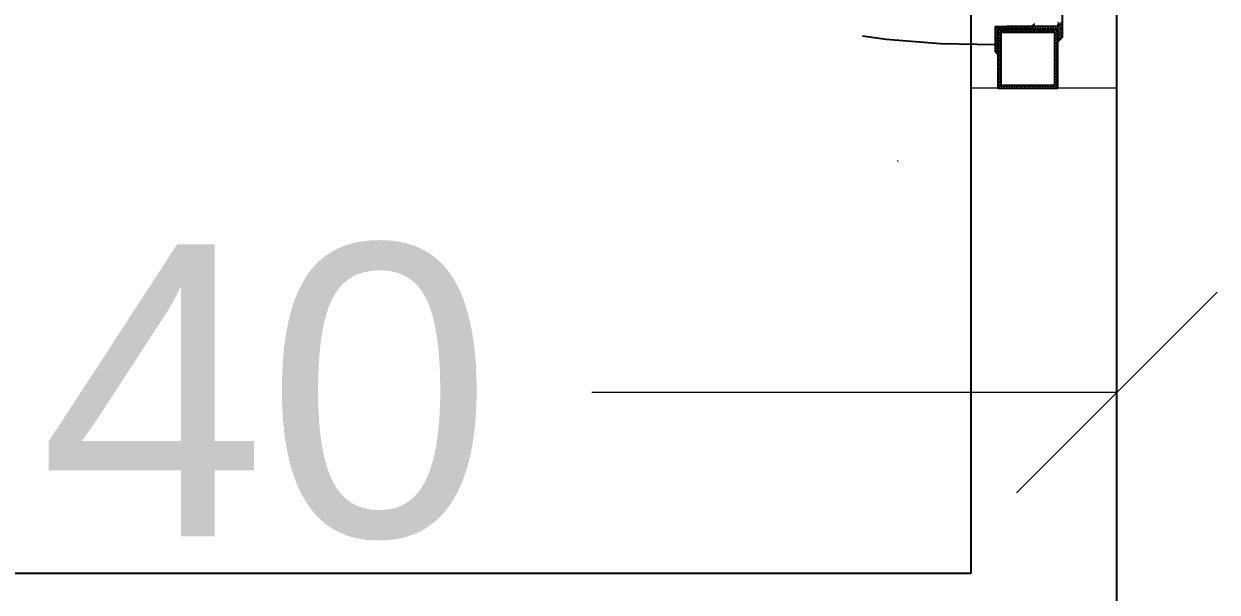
# Model space of a CAD drawing. Header units: metres. Extents: x -355 to 973, y -73 to 238.
# Drawn here: x -303.946 to -303.128, y 101.192 to 101.581 of the extents above; entities that cross this region are included whole.
import ezdxf

# ---------------------------------------------------------------- set-up
doc = ezdxf.new("R2010")
doc.units = ezdxf.units.M
doc.header["$LTSCALE"] = 3
doc.header["$MEASUREMENT"] = 0
doc.linetypes.add('ACAD_ISO02W100', pattern=[15, 12, -3])
doc.linetypes.add('HIDDEN2', pattern=[0.1875, 0.125, -0.0625])
doc.layers.add('05', color=21, linetype='Continuous', lineweight=5)
for name, color, linetype in [('4', 4, 'ACAD_ISO02W100'), ('5', 2, 'Continuous'), ('Ditail', 1, 'Continuous')]:
    doc.layers.add(name, color=color, linetype=linetype)
doc.styles.get("Standard").update_dxf_attribs({"font": 'arial.ttf'})
doc.dimstyles.new('ahmad', dxfattribs={"dimtxt": 0.2, "dimasz": 0.1375, "dimexe": 0, "dimexo": 0.0625, "dimgap": 0.09, "dimtad": 0, "dimzin": 0, "dimdsep": 46, "dimtxsty": 'Standard', "dimblk": 'OBLIQUE', "dimcen": 0.09, "dimclrd": 245, "dimclrt": 61, "dimadec": 0, "dimazin": 0, "dimtfac": 1, "dimtofl": 0, "dimtmove": 0, "dimatfit": 3, "dimldrblk": 'OBLIQUE', "dimfxl": 0, "dimfxlon": 1, "dimtolj": 1, "dimtzin": 0, "dimlwd": 13, "dimarcsym": 0})

# ---------------------------------------------------------------- blocks, each defined once
blk = doc.blocks.new('dfgdfg')
at = {"layer": '05'}
for p, q in [((191.85902, -170.12267), (191.85602, -170.12567)), ((191.85902, -170.12613), (191.85602, -170.12313)), ((191.81472, -170.12631), (191.81299, -170.12804)), ((191.81649, -170.12631), (191.81299, -170.12981)), ((191.815, -170.12983), (191.81299, -170.12783)), ((191.815, -170.12957), (191.81299, -170.13157)), ((191.815, -170.1316), (191.81299, -170.1296)), ((191.815, -170.13134), (191.81299, -170.13334)), ((191.815, -170.13337), (191.81299, -170.13137)), ((191.81525, -170.12832), (191.81324, -170.12631)), ((191.81625, -170.12832), (191.815, -170.12957)), ((191.81802, -170.12832), (191.815, -170.13134)), ((191.817, -170.13184), (191.815, -170.12983)), ((191.817, -170.1311), (191.815, -170.13311)), ((191.817, -170.13361), (191.815, -170.1316)), ((191.81701, -170.12832), (191.81501, -170.12631)), ((191.81725, -170.13032), (191.81525, -170.12832)), ((191.81826, -170.12631), (191.81625, -170.12832)), ((191.81878, -170.12832), (191.81678, -170.12631)), ((191.81902, -170.13032), (191.81701, -170.12832)), ((191.81979, -170.12832), (191.81778, -170.13032)), ((191.82002, -170.12631), (191.81802, -170.12832)), ((191.82055, -170.12832), (191.81854, -170.12631)), ((191.82078, -170.13032), (191.81878, -170.12832)), ((191.82156, -170.12832), (191.81955, -170.13032)), ((191.82179, -170.12631), (191.81979, -170.12832)), ((191.82232, -170.12832), (191.82031, -170.12631)), ((191.82255, -170.13032), (191.82055, -170.12832)), ((191.82332, -170.12832), (191.82132, -170.13032)), ((191.82356, -170.12631), (191.82156, -170.12832)), ((191.82408, -170.12832), (191.82208, -170.12631)), ((191.82432, -170.13032), (191.82232, -170.12832)), ((191.82509, -170.12832), (191.82309, -170.13032)), ((191.82533, -170.12631), (191.82332, -170.12832)), ((191.82585, -170.12832), (191.82385, -170.12631)), ((191.82609, -170.13032), (191.82408, -170.12832)), ((191.82686, -170.12832), (191.82485, -170.13032)), ((191.82709, -170.12631), (191.82509, -170.12832)), ((191.82762, -170.12832), (191.82562, -170.12631)), ((191.82786, -170.13032), (191.82585, -170.12832)), ((191.82863, -170.12832), (191.82662, -170.13032)), ((191.82886, -170.12631), (191.82686, -170.12832)), ((191.82939, -170.12832), (191.82738, -170.12631)), ((191.82962, -170.13032), (191.82762, -170.12832)), ((191.83039, -170.12832), (191.82839, -170.13032)), ((191.83063, -170.12631), (191.82863, -170.12832)), ((191.83116, -170.12832), (191.82915, -170.12631)), ((191.83139, -170.13032), (191.82939, -170.12832)), ((191.83216, -170.12832), (191.83016, -170.13032)), ((191.8324, -170.12631), (191.83039, -170.12832)), ((191.83292, -170.12832), (191.83092, -170.12631)), ((191.83316, -170.13032), (191.83116, -170.12832)), ((191.83393, -170.12832), (191.83193, -170.13032)), ((191.83417, -170.12631), (191.83216, -170.12832)), ((191.83469, -170.12832), (191.83269, -170.12631)), ((191.83493, -170.13032), (191.83292, -170.12832)), ((191.8357, -170.12832), (191.83369, -170.13032)), ((191.83593, -170.12631), (191.83393, -170.12832)), ((191.83646, -170.12832), (191.83445, -170.12631)), ((191.83669, -170.13032), (191.83469, -170.12832)), ((191.83746, -170.12832), (191.83546, -170.13032)), ((191.8377, -170.12631), (191.8357, -170.12832)), ((191.83823, -170.12832), (191.83622, -170.12631)), ((191.83846, -170.13032), (191.83646, -170.12832)), ((191.83923, -170.12832), (191.83723, -170.13032)), ((191.83876, -170.12702), (191.83746, -170.12832)), ((191.83999, -170.12832), (191.83799, -170.12631)), ((191.84023, -170.13032), (191.83823, -170.12832)), ((191.83947, -170.12631), (191.83876, -170.12702)), ((191.841, -170.12832), (191.839, -170.13032)), ((191.83964, -170.12791), (191.83923, -170.12832)), ((191.84124, -170.12631), (191.83964, -170.12791)), ((191.84176, -170.12832), (191.83976, -170.12631)), ((191.842, -170.13032), (191.83999, -170.12832)), ((191.84277, -170.12832), (191.84076, -170.13032)), ((191.843, -170.12631), (191.841, -170.12832)), ((191.84353, -170.12832), (191.84153, -170.12631)), ((191.84377, -170.13032), (191.84176, -170.12832)), ((191.84454, -170.12832), (191.84253, -170.13032)), ((191.84477, -170.12631), (191.84277, -170.12832)), ((191.8453, -170.12832), (191.84329, -170.12631)), ((191.84553, -170.13032), (191.84353, -170.12832)), ((191.8463, -170.12832), (191.8443, -170.13032)), ((191.84654, -170.12631), (191.84454, -170.12832)), ((191.84707, -170.12832), (191.84506, -170.12631)), ((191.8473, -170.13032), (191.8453, -170.12832)), ((191.84807, -170.12832), (191.84607, -170.13032)), ((191.84831, -170.12631), (191.8463, -170.12832)), ((191.84883, -170.12832), (191.84683, -170.12631)), ((191.84907, -170.13032), (191.84707, -170.12832)), ((191.84984, -170.12832), (191.84784, -170.13032)), ((191.85008, -170.12631), (191.84807, -170.12832)), ((191.8506, -170.12832), (191.8486, -170.12631)), ((191.85084, -170.13032), (191.84883, -170.12832)), ((191.85161, -170.12832), (191.8496, -170.13032)), ((191.85184, -170.12631), (191.84984, -170.12832)), ((191.85237, -170.12832), (191.85036, -170.12631)), ((191.8526, -170.13032), (191.8506, -170.12832)), ((191.85337, -170.12832), (191.85137, -170.13032)), ((191.85361, -170.12631), (191.85161, -170.12832)), ((191.85414, -170.12832), (191.85213, -170.12631)), ((191.85602, -170.13197), (191.85237, -170.12832)), ((191.85514, -170.12832), (191.85314, -170.13032)), ((191.85538, -170.12631), (191.85337, -170.12832)), ((191.8559, -170.12832), (191.8539, -170.12631)), ((191.85602, -170.12921), (191.85401, -170.13121)), ((191.85602, -170.13097), (191.85401, -170.13298)), ((191.85602, -170.13373), (191.85401, -170.13173)), ((191.85602, -170.1302), (191.85414, -170.12832)), ((191.85902, -170.12443), (191.85514, -170.12832)), ((191.85902, -170.12967), (191.85567, -170.12631)), ((191.85602, -170.12843), (191.8559, -170.12832)), ((191.85902, -170.1279), (191.85602, -170.12489)), ((191.85902, -170.1262), (191.85602, -170.12921)), ((191.85902, -170.12797), (191.85602, -170.13097)), ((191.85902, -170.13144), (191.85602, -170.12843)), ((191.85902, -170.12974), (191.85602, -170.13274)), ((191.85902, -170.1332), (191.85602, -170.1302)), ((191.85902, -170.1315), (191.85602, -170.13451)), ((191.85842, -170.13437), (191.85602, -170.13197)), ((191.815, -170.13311), (191.81299, -170.13511)), ((191.815, -170.13514), (191.81299, -170.13313)), ((191.815, -170.13487), (191.81299, -170.13688)), ((191.815, -170.13691), (191.81299, -170.1349)), ((191.815, -170.13664), (191.81299, -170.13865)), ((191.815, -170.13867), (191.81299, -170.13667)), ((191.815, -170.13841), (191.81299, -170.14041)), ((191.815, -170.14044), (191.81299, -170.13844)), ((191.815, -170.14018), (191.81299, -170.14218)), ((191.815, -170.14221), (191.81299, -170.1402)), ((191.817, -170.13287), (191.815, -170.13487)), ((191.817, -170.13537), (191.815, -170.13337)), ((191.817, -170.13464), (191.815, -170.13664)), ((191.817, -170.13714), (191.815, -170.13514)), ((191.817, -170.13641), (191.815, -170.13841)), ((191.817, -170.13891), (191.815, -170.13691)), ((191.817, -170.13817), (191.815, -170.14018)), ((191.817, -170.14068), (191.815, -170.13867)), ((191.817, -170.13994), (191.815, -170.14194)), ((191.85602, -170.13274), (191.85401, -170.13475)), ((191.85602, -170.1355), (191.85401, -170.1335)), ((191.85602, -170.13451), (191.85401, -170.13651)), ((191.85602, -170.13727), (191.85401, -170.13527)), ((191.85602, -170.13628), (191.85401, -170.13828)), ((191.85602, -170.13904), (191.85401, -170.13703)), ((191.85602, -170.13805), (191.85401, -170.14005)), ((191.85602, -170.1408), (191.85401, -170.1388)), ((191.85602, -170.13981), (191.85401, -170.14182)), ((191.85902, -170.13327), (191.85602, -170.13628)), ((191.85754, -170.13525), (191.85602, -170.13373)), ((191.85666, -170.13614), (191.85602, -170.1355)), ((191.815, -170.14398), (191.81299, -170.14197)), ((191.815, -170.14194), (191.81329, -170.14365)), ((191.815, -170.14371), (191.81418, -170.14453)), ((191.817, -170.14245), (191.815, -170.14044)), ((191.817, -170.14171), (191.815, -170.14371)), ((191.817, -170.14421), (191.815, -170.14221)), ((191.817, -170.14348), (191.815, -170.14548)), ((191.817, -170.14598), (191.815, -170.14398)), ((191.817, -170.14524), (191.815, -170.14725)), ((191.817, -170.14775), (191.815, -170.14574)), ((191.817, -170.14701), (191.815, -170.14902)), ((191.817, -170.14952), (191.815, -170.14751)), ((191.85602, -170.14257), (191.85401, -170.14057)), ((191.85602, -170.14158), (191.85401, -170.14359)), ((191.85602, -170.14434), (191.85401, -170.14234)), ((191.85602, -170.14335), (191.85401, -170.14535)), ((191.85602, -170.14611), (191.85401, -170.1441)), ((191.85602, -170.14512), (191.85401, -170.14712)), ((191.85602, -170.14788), (191.85401, -170.14587)), ((191.85602, -170.14688), (191.85401, -170.14889)), ((191.85602, -170.14964), (191.85401, -170.14764)), ((191.817, -170.14878), (191.815, -170.15078)), ((191.817, -170.15128), (191.815, -170.14928)), ((191.817, -170.15055), (191.815, -170.15255)), ((191.817, -170.15305), (191.815, -170.15105)), ((191.817, -170.15232), (191.815, -170.15432)), ((191.817, -170.15482), (191.815, -170.15282)), ((191.817, -170.15408), (191.815, -170.15609)), ((191.817, -170.15659), (191.815, -170.15458)), ((191.817, -170.15585), (191.815, -170.15785)), ((191.817, -170.15836), (191.815, -170.15635)), ((191.85602, -170.14865), (191.85401, -170.15066)), ((191.85602, -170.15141), (191.85401, -170.14941)), ((191.85602, -170.15042), (191.85401, -170.15242)), ((191.85602, -170.15318), (191.85401, -170.15118)), ((191.85602, -170.15219), (191.85401, -170.15419)), ((191.85602, -170.15495), (191.85401, -170.15294)), ((191.85602, -170.15396), (191.85401, -170.15596)), ((191.85602, -170.15671), (191.85401, -170.15471)), ((191.85602, -170.15572), (191.85401, -170.15773)), ((191.85602, -170.15848), (191.85401, -170.15648)), ((191.817, -170.15762), (191.815, -170.15962)), ((191.817, -170.16012), (191.815, -170.15812)), ((191.817, -170.15939), (191.815, -170.16139)), ((191.817, -170.16189), (191.815, -170.15989)), ((191.817, -170.16115), (191.815, -170.16316)), ((191.817, -170.16366), (191.815, -170.16165)), ((191.817, -170.16292), (191.815, -170.16493)), ((191.817, -170.16543), (191.815, -170.16342)), ((191.817, -170.16469), (191.815, -170.16669)), ((191.85602, -170.16456), (191.85219, -170.1684)), ((191.85602, -170.15749), (191.85401, -170.1595)), ((191.85602, -170.16025), (191.85401, -170.15825)), ((191.85602, -170.15926), (191.85401, -170.16126)), ((191.85602, -170.16202), (191.85401, -170.16001)), ((191.85602, -170.16103), (191.85401, -170.16303)), ((191.85602, -170.16379), (191.85401, -170.16178)), ((191.85602, -170.16279), (191.85401, -170.1648)), ((191.85602, -170.16555), (191.85401, -170.16355)), ((191.89653, -170.1684), (191.79653, -170.1684)), ((191.8182, -170.1684), (191.815, -170.16519)), ((191.81643, -170.1684), (191.815, -170.16696)), ((191.81707, -170.16639), (191.81506, -170.1684)), ((191.81883, -170.16639), (191.81683, -170.1684)), ((191.81997, -170.1684), (191.81797, -170.16639)), ((191.8206, -170.16639), (191.8186, -170.1684)), ((191.82174, -170.1684), (191.81973, -170.16639)), ((191.82237, -170.16639), (191.82037, -170.1684)), ((191.82351, -170.1684), (191.8215, -170.16639)), ((191.82414, -170.16639), (191.82213, -170.1684)), ((191.82527, -170.1684), (191.82327, -170.16639)), ((191.82591, -170.16639), (191.8239, -170.1684)), ((191.82704, -170.1684), (191.82504, -170.16639)), ((191.82767, -170.16639), (191.82567, -170.1684)), ((191.82881, -170.1684), (191.8268, -170.16639)), ((191.82944, -170.16639), (191.82744, -170.1684)), ((191.83058, -170.1684), (191.82857, -170.16639)), ((191.83121, -170.16639), (191.8292, -170.1684)), ((191.83234, -170.1684), (191.83034, -170.16639)), ((191.83298, -170.16639), (191.83097, -170.1684)), ((191.83411, -170.1684), (191.83211, -170.16639)), ((191.83474, -170.16639), (191.83274, -170.1684)), ((191.83588, -170.1684), (191.83388, -170.16639)), ((191.83651, -170.16639), (191.83451, -170.1684)), ((191.83765, -170.1684), (191.83564, -170.16639)), ((191.83828, -170.16639), (191.83628, -170.1684)), ((191.83942, -170.1684), (191.83741, -170.16639)), ((191.84005, -170.16639), (191.83804, -170.1684)), ((191.84118, -170.1684), (191.83918, -170.16639)), ((191.84182, -170.16639), (191.83981, -170.1684)), ((191.84295, -170.1684), (191.84095, -170.16639)), ((191.84358, -170.16639), (191.84158, -170.1684)), ((191.84472, -170.1684), (191.84271, -170.16639)), ((191.84535, -170.16639), (191.84335, -170.1684)), ((191.84649, -170.1684), (191.84448, -170.16639)), ((191.84712, -170.16639), (191.84511, -170.1684)), ((191.84825, -170.1684), (191.84625, -170.16639)), ((191.84889, -170.16639), (191.84688, -170.1684)), ((191.85002, -170.1684), (191.84802, -170.16639)), ((191.85065, -170.16639), (191.84865, -170.1684)), ((191.85179, -170.1684), (191.84979, -170.16639)), ((191.85242, -170.16639), (191.85042, -170.1684)), ((191.85356, -170.1684), (191.85155, -170.16639)), ((191.85533, -170.1684), (191.85332, -170.16639)), ((191.85602, -170.16633), (191.85395, -170.1684)), ((191.85602, -170.16732), (191.85401, -170.16532)), ((191.85602, -170.1681), (191.85572, -170.1684)), ((191.74653, -170.2184), (191.74588, -170.2184))]:
    blk.add_line(p, q, dxfattribs=at)
at = {"layer": '4'}
for p, q in [((191.85902, -170.11729), (191.85902, -170.13377)), ((191.81299, -170.12631), (191.83804, -170.12631)), ((191.81299, -170.12631), (191.81299, -170.14335)), ((191.815, -170.14034), (191.815, -170.12832)), ((191.85401, -170.13032), (191.817, -170.13032)), ((191.817, -170.13032), (191.817, -170.16639)), ((191.85602, -170.12631), (191.82101, -170.12631)), ((191.84005, -170.12431), (191.83804, -170.12631)), ((191.84005, -170.12832), (191.83804, -170.12631)), ((191.85401, -170.16639), (191.85401, -170.13032)), ((191.85602, -170.12431), (191.85602, -170.12631)), ((191.85602, -170.13678), (191.85902, -170.13377)), ((191.85602, -170.1684), (191.85602, -170.13678)), ((191.815, -170.14535), (191.81299, -170.14335)), ((191.815, -170.14535), (191.815, -170.1684)), ((191.815, -170.1684), (191.85602, -170.1684)), ((191.817, -170.16639), (191.85401, -170.16639))]:
    blk.add_line(p, q, dxfattribs=at)
at = {"layer": '5'}
for p, q in [((191.85602, -170.12832), (191.815, -170.12832)), ((191.815, -170.12832), (191.815, -170.14535)), ((191.85602, -170.12832), (191.85602, -170.13678))]:
    blk.add_line(p, q, dxfattribs=at)
at = {"layer": 'Ditail', "color": 1, "linetype": 'HIDDEN2', "ltscale": 0.4}
blk.add_arc((191.80798, -169.50256), 0.63603, 217.18484, 270.45132, dxfattribs=at)
blk = doc.blocks.new('_Oblique')
at = {"color": 0, "linetype": 'ByBlock', "lineweight": -2}
blk.add_line((-0.5, -0.5), (0.5, 0.5), dxfattribs=at)
blk = doc.blocks.new('*D649')
at = {"color": 245, "lineweight": 13, "transparency": 16777216}
for p, q in [((-304.59678, 101.32847), (-304.23678, 101.32847)), ((-303.19678, 101.32847), (-303.55678, 101.32847))]:
    blk.add_line(p, q, dxfattribs=at)
at = {"layer": 'Defpoints', "color": 0, "transparency": 16777216}
for p in [(-303.19678, 101.32847), (-304.59678, 101.20462), (-303.19678, 101.20462)]:
    blk.add_point(p, dxfattribs=at)
at = {"color": 245, "lineweight": 13, "transparency": 16777216, "xscale": 0.1375, "yscale": 0.1375, "zscale": 0.1375, "rotation": 180}
blk.add_blockref('_Oblique', (-304.59678, 101.32847), dxfattribs=at)
at = {"color": 245, "lineweight": 13, "transparency": 16777216, "xscale": 0.1375, "yscale": 0.1375, "zscale": 0.1375}
blk.add_blockref('_Oblique', (-303.19678, 101.32847), dxfattribs=at)
at = {"color": 61, "transparency": 16777216, "insert": (-303.89678, 101.32847), "char_height": 0.2, "attachment_point": 5}
blk.add_mtext('\\A1;1.40', dxfattribs=at)

msp = doc.modelspace()

# ---------------------------------------------------------------- linework, layer by layer
for p, q in [((-303.29678, 101.20462), (-303.29678, 102.30462)), ((-303.19678, 101.10462), (-303.19678, 102.30462)), ((-304.59678, 101.20462), (-303.29678, 101.20462))]:
    msp.add_line(p, q)

# ---------------------------------------------------------------- block references
msp.add_blockref('dfgdfg', (-495.09331, 271.70546))

# ---------------------------------------------------------------- dimensions: what is measured, and where the dimension line sits
dim = msp.add_linear_dim(base=(-303.19678, 101.32847), p1=(-304.59678, 101.20462), p2=(-303.19678, 101.20462), dimstyle='ahmad')
dim.commit()
dim.dimension.update_dxf_attribs({"geometry": '*D649', "text_midpoint": (-303.89678, 101.32847)})

doc.saveas('drawing.dxf')
